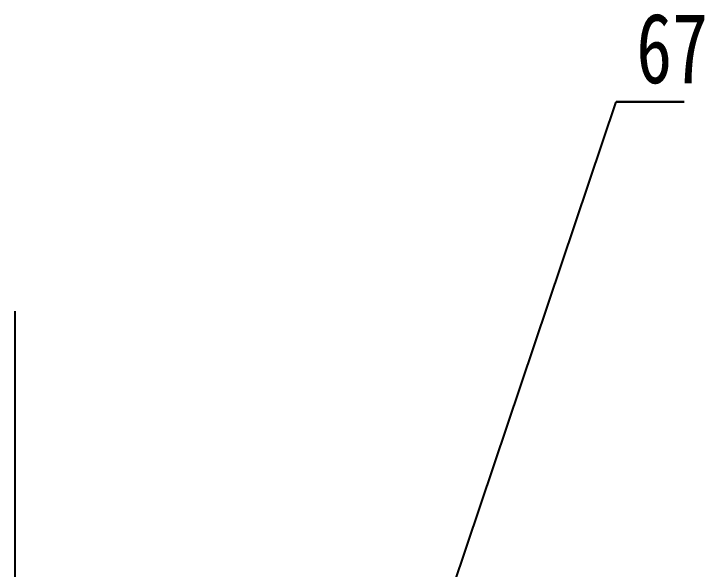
# Model space of a CAD drawing. Header units: millimetres. Extents: x -3 to 1189, y 0 to 841.
# Drawn here: x 353.59 to 388.01, y 231.21 to 258.89 of the extents above; entities that cross this region are included whole.
import ezdxf

# ---------------------------------------------------------------- set-up
doc = ezdxf.new("R2010")
doc.units = ezdxf.units.MM
doc.linetypes.add('CENTER', pattern=[10.16, 6.35, -1.27, 1.27, -1.27])
doc.layers.add('10', color=7, linetype='Continuous')
doc.layers.add('图层11', color=7, linetype='CENTER')
doc.styles.add('SLDTEXTSTYLE0', font='hyswlongfangsong.ttf')
doc.styles.get("Standard").update_dxf_attribs({"font": 'hyswlongfangsong.ttf'})
doc.dimstyles.new('SLDDIMSTYLE3', dxfattribs={"dimtxt": 0.18, "dimasz": 4.08, "dimexe": 0, "dimexo": 0.0625, "dimgap": 0, "dimtad": 0, "dimtih": 1, "dimtoh": 1, "dimdec": 0, "dimrnd": 1e-09, "dimzin": 0, "dimdsep": 46, "dimtxsty": 'Standard', "dimsah": 1, "dimcen": 0.09, "dimadec": 0, "dimazin": 0, "dimtfac": 4.08, "dimtdec": 0, "dimtofl": 0, "dimtmove": 0, "dimatfit": 3, "dimfxl": 1, "dimfrac": 2, "dimtolj": 1, "dimtzin": 0, "dimarcsym": 0})

# ---------------------------------------------------------------- blocks, each defined once
blk = doc.blocks.new('SW_NOTE_43')
at = {"layer": '10', "color": 0}
for p, q in [((0, 0), (3.396, 0)), ((3.396, 0), (0, 0)), ((0, 0), (3.396, 0)), ((3.396, 0), (0, 0)), ((0, 0), (3.396, 0)), ((3.396, 0), (0, 0))]:
    blk.add_line(p, q, dxfattribs=at)
at = {"layer": '10', "color": 0, "insert": (2.792, 4.435), "char_height": 3.5, "attachment_point": 2, "style": 'SLDTEXTSTYLE0'}
blk.add_mtext('67', dxfattribs=at)
blk = doc.blocks.new('SW_CENTERMARKSYMBOL_13')
at = {"layer": '10', "color": 0}
blk.add_line((0, 2.5), (0, 94.013), dxfattribs=at)

msp = doc.modelspace()

# ---------------------------------------------------------------- block references
at = {"layer": '10'}
msp.add_blockref('SW_NOTE_43', (383.6163, 254.4992), dxfattribs=at)
at = {"layer": '图层11'}
msp.add_blockref('SW_CENTERMARKSYMBOL_13', (353.6604, 150.0532), dxfattribs=at)

# ---------------------------------------------------------------- leaders
at = {"layer": '10'}
msp.add_leader([(353.5935, 165.0531), (383.6163, 254.4992)], dimstyle='SLDDIMSTYLE3', dxfattribs=at)

doc.saveas('drawing.dxf')
